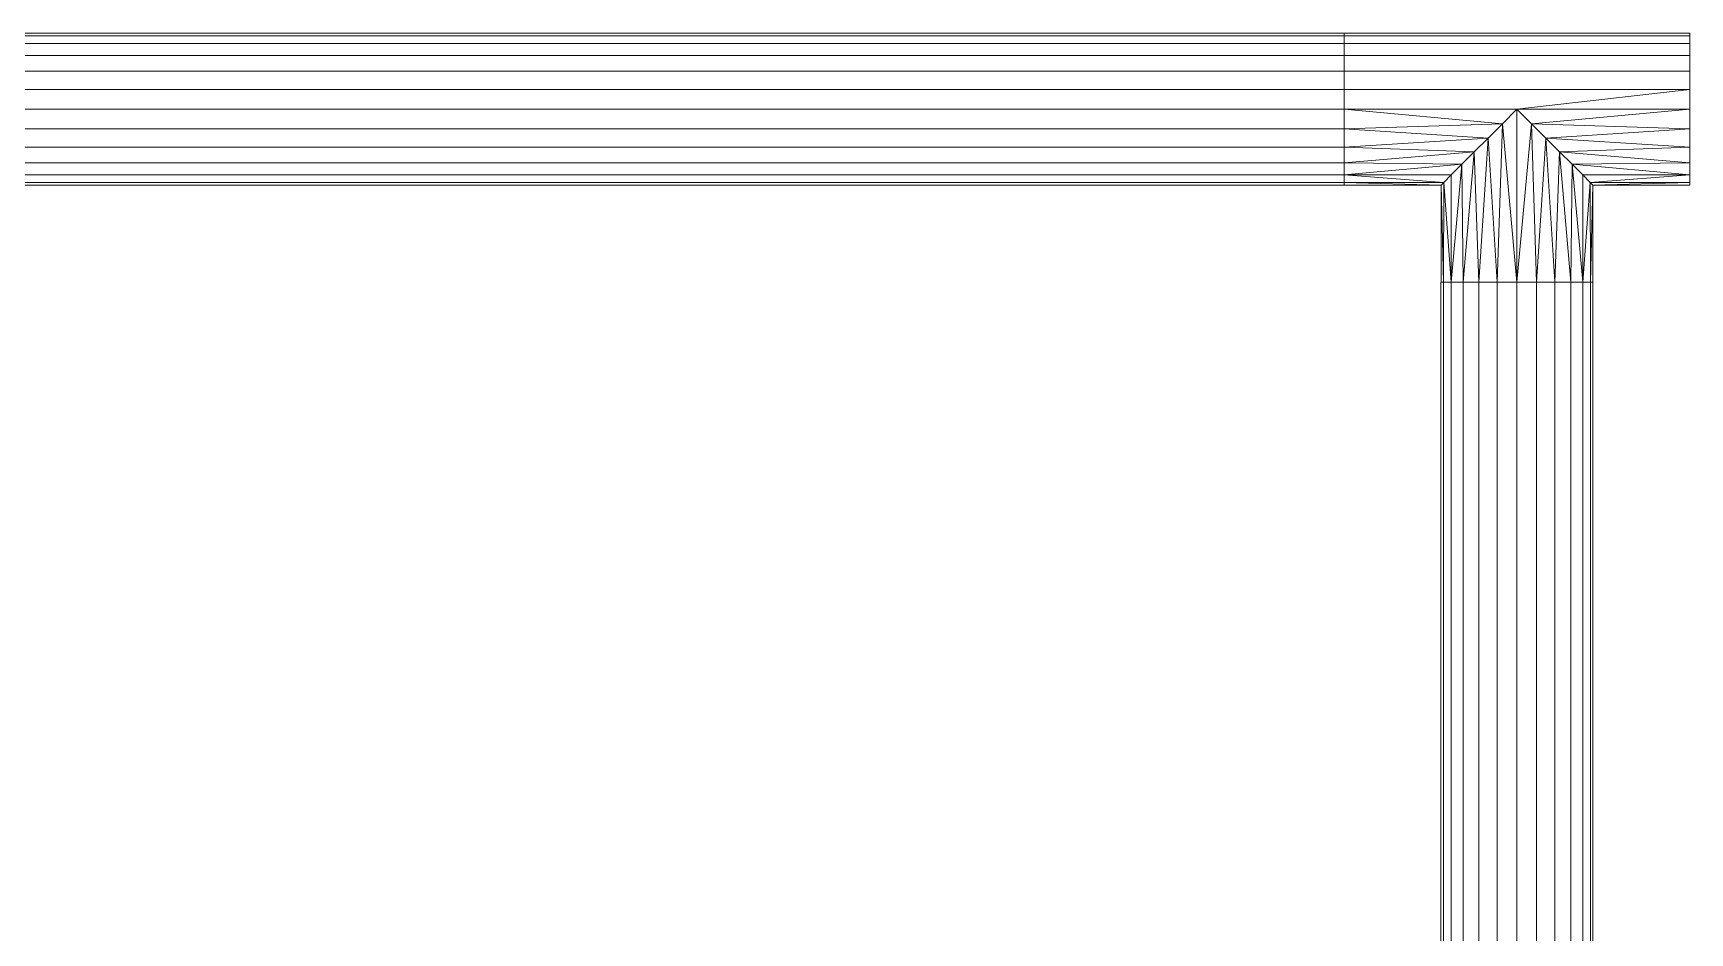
# Model space of a CAD drawing. Header units: inches. Extents: x -3325 to -59, y 5 to 733.
# Drawn here: x -1121.46 to -1107.13, y 378.51 to 386.29 of the extents above; entities that cross this region are included whole.
import ezdxf

# ---------------------------------------------------------------- set-up
doc = ezdxf.new("R2010")
doc.units = ezdxf.units.IN
doc.header["$MEASUREMENT"] = 0
doc.layers.add('P-PIPE', color=10, linetype='Continuous', lineweight=9)

# ---------------------------------------------------------------- blocks, each defined once
blk = doc.blocks.new('Tee - Welded - Generic - Standard-1086689-06 - Fifth Level')
at = {"layer": 'P-PIPE'}
mesh = blk.add_polyface(dxfattribs=at)
corners = [(-1.496, -0.657), (-1.496, -0.635, 0.17), (-1.496, -0.569, 0.329), (-1.496, -0.465, 0.465), (-1.496, -0.329, 0.569), (-1.496, -0.17, 0.635), (-1.496, 0, 0.657), (-1.496, 0.17, 0.635), (-1.496, 0.329, 0.569), (-1.496, 0.465, 0.465), (-1.496, 0.569, 0.329), (-1.496, 0.635, 0.17), (-1.496, 0.657), (-1.496, 0.635, -0.17), (-1.496, 0.569, -0.329), (-1.496, 0.465, -0.465), (-1.496, 0.329, -0.569), (-1.496, 0.17, -0.635), (-1.496, 0, -0.657), (-1.496, -0.17, -0.635), (-1.496, -0.329, -0.569), (-1.496, -0.465, -0.465), (-1.496, -0.569, -0.329), (-1.496, -0.635, -0.17)]
mesh.append_faces([[corners[k] for k in face] for face in [(20, 17, 18, 19)]], dxfattribs={"vtx0": -1})
mesh.append_faces([[corners[k] for k in face] for face in [(23, 17, 20), (11, 23, 8, 10)]], dxfattribs={"vtx0": -1, "vtx1": -1, "vtx2": -1})
mesh.append_faces([[corners[k] for k in face] for face in [(17, 23, 11, 14)]], dxfattribs={"vtx0": -1, "vtx1": -1, "vtx2": -1, "vtx3": -1})
mesh.append_faces([[corners[k] for k in face] for face in [(16, 17, 14, 15), (9, 10, 8)]], dxfattribs={"vtx1": -1})
mesh.append_faces([[corners[k] for k in face] for face in [(7, 8, 3, 6)]], dxfattribs={"vtx1": -1, "vtx2": -1})
mesh.append_faces([[corners[k] for k in face] for face in [(23, 0, 3, 8)]], dxfattribs={"vtx1": -1, "vtx2": -1, "vtx3": -1})
mesh.append_faces([[corners[k] for k in face] for face in [(12, 13, 14, 11)]], dxfattribs={"vtx2": -1})
mesh.append_faces([[corners[k] for k in face] for face in [(20, 21, 22, 23), (0, 1, 2, 3), (3, 4, 5, 6)]], dxfattribs={"vtx3": -1})
mesh = blk.add_polyface(dxfattribs=at)
corners = [(-1.496, 0.657), (-1.496, 0.635, 0.17), (-1.496, 0.569, 0.329), (-1.496, 0.465, 0.465), (-1.496, 0.329, 0.569), (-1.496, 0.17, 0.635), (-1.496, 0, 0.657), (-1.496, -0.17, 0.635), (-1.496, -0.329, 0.569), (-1.496, -0.465, 0.465), (-1.496, -0.569, 0.329), (-1.496, -0.635, 0.17), (-1.496, -0.657), (-0.657, -0.657), (-0.634, -0.634, 0.175), (-0.569, -0.569, 0.329), (-0.477, -0.477, 0.452), (-0.369, -0.369, 0.545), (-0.25, -0.25, 0.608), (-0.126, -0.126, 0.645), (0, 0, 0.657), (0.126, -0.126, 0.645), (0.25, -0.25, 0.608), (0.369, -0.369, 0.545), (0.477, -0.477, 0.452), (0.569, -0.569, 0.329), (0.634, -0.634, 0.175), (0.657, -0.657), (1.496, -0.657), (1.496, -0.635, 0.17), (1.496, -0.569, 0.329), (1.496, -0.465, 0.465), (1.496, -0.329, 0.569), (1.496, -0.17, 0.635), (1.496, 0, 0.657), (1.496, 0.17, 0.635), (1.496, 0.329, 0.569), (1.496, 0.465, 0.465), (1.496, 0.569, 0.329), (1.496, 0.635, 0.17), (1.496, 0.657)]
mesh.append_faces([[corners[k] for k in face] for face in [(13, 11, 12)]], dxfattribs={"vtx0": -1})
mesh.append_faces([[corners[k] for k in face] for face in [(27, 29, 26), (25, 30, 24), (11, 14, 10), (9, 17, 8), (16, 10, 15), (23, 32, 22), (21, 34, 20), (22, 33, 21), (33, 22, 32), (19, 7, 18), (7, 19, 6)]], dxfattribs={"vtx0": -1, "vtx1": -1})
mesh.append_faces([[corners[k] for k in face] for face in [(30, 25, 26), (24, 30, 31), (8, 17, 18), (21, 33, 34), (18, 7, 8), (20, 5, 6)]], dxfattribs={"vtx0": -1, "vtx2": -1})
mesh.append_faces([[corners[k] for k in face] for face in [(20, 34, 35, 5)]], dxfattribs={"vtx0": -1, "vtx2": -1, "vtx3": -1})
mesh.append_faces([[corners[k] for k in face] for face in [(28, 29, 27)]], dxfattribs={"vtx1": -1})
mesh.append_faces([[corners[k] for k in face] for face in [(29, 30, 26), (31, 32, 23), (23, 24, 31), (13, 14, 11), (14, 15, 10), (16, 17, 9), (9, 10, 16), (19, 20, 6)]], dxfattribs={"vtx1": -1, "vtx2": -1})
mesh.append_faces([[corners[k] for k in face] for face in [(38, 39, 1, 2), (36, 37, 3, 4), (37, 38, 2, 3), (35, 36, 4, 5)]], dxfattribs={"vtx1": -1, "vtx3": -1})
mesh.append_faces([[corners[k] for k in face] for face in [(39, 40, 0, 1)]], dxfattribs={"vtx3": -1})
mesh = blk.add_polyface(dxfattribs=at)
corners = [(-1.496, -0.657), (-1.496, -0.635, -0.17), (-1.496, -0.569, -0.329), (-1.496, -0.465, -0.465), (-1.496, -0.329, -0.569), (-1.496, -0.17, -0.635), (-1.496, 0, -0.657), (-1.496, 0.17, -0.635), (-1.496, 0.329, -0.569), (-1.496, 0.465, -0.465), (-1.496, 0.569, -0.329), (-1.496, 0.635, -0.17), (-1.496, 0.657), (1.496, 0.657), (1.496, 0.635, -0.17), (1.496, 0.569, -0.329), (1.496, 0.465, -0.465), (1.496, 0.329, -0.569), (1.496, 0.17, -0.635), (1.496, 0, -0.657), (1.496, -0.17, -0.635), (1.496, -0.329, -0.569), (1.496, -0.465, -0.465), (1.496, -0.569, -0.329), (1.496, -0.635, -0.17), (1.496, -0.657), (0.657, -0.657), (0.634, -0.634, -0.175), (0.569, -0.569, -0.329), (0.477, -0.477, -0.452), (0.369, -0.369, -0.545), (0.25, -0.25, -0.608), (0.126, -0.126, -0.645), (0, 0, -0.657), (-0.126, -0.126, -0.645), (-0.25, -0.25, -0.608), (-0.369, -0.369, -0.545), (-0.477, -0.477, -0.452), (-0.569, -0.569, -0.329), (-0.634, -0.634, -0.175), (-0.657, -0.657)]
mesh.append_faces([[corners[k] for k in face] for face in [(1, 40, 0)]], dxfattribs={"vtx0": -1})
mesh.append_faces([[corners[k] for k in face] for face in [(33, 19, 32), (6, 34, 5), (32, 20, 31), (24, 27, 23), (27, 24, 26), (36, 4, 35), (3, 37, 2), (38, 2, 37), (21, 31, 20)]], dxfattribs={"vtx0": -1, "vtx1": -1})
mesh.append_faces([[corners[k] for k in face] for face in [(35, 4, 5), (6, 33, 34), (23, 28, 29), (29, 22, 23), (21, 30, 31), (23, 27, 28), (36, 3, 4), (3, 36, 37), (39, 1, 2)]], dxfattribs={"vtx0": -1, "vtx2": -1})
mesh.append_faces([[corners[k] for k in face] for face in [(13, 14, 11, 12)]], dxfattribs={"vtx1": -1})
mesh.append_faces([[corners[k] for k in face] for face in [(19, 20, 32), (34, 35, 5), (6, 7, 33), (21, 22, 30), (29, 30, 22), (39, 40, 1), (38, 39, 2)]], dxfattribs={"vtx1": -1, "vtx2": -1})
mesh.append_faces([[corners[k] for k in face] for face in [(18, 19, 33, 7)]], dxfattribs={"vtx1": -1, "vtx2": -1, "vtx3": -1})
mesh.append_faces([[corners[k] for k in face] for face in [(15, 16, 9, 10), (14, 15, 10, 11), (16, 17, 8, 9), (17, 18, 7, 8)]], dxfattribs={"vtx1": -1, "vtx3": -1})
mesh.append_faces([[corners[k] for k in face] for face in [(24, 25, 26)]], dxfattribs={"vtx2": -1})
mesh = blk.add_polyface(dxfattribs=at)
corners = [(1.496, -0.657), (1.496, -0.635, -0.17), (1.496, -0.569, -0.329), (1.496, -0.465, -0.465), (1.496, -0.329, -0.569), (1.496, -0.17, -0.635), (1.496, 0, -0.657), (1.496, 0.17, -0.635), (1.496, 0.329, -0.569), (1.496, 0.465, -0.465), (1.496, 0.569, -0.329), (1.496, 0.635, -0.17), (1.496, 0.657), (1.496, 0.635, 0.17), (1.496, 0.569, 0.329), (1.496, 0.465, 0.465), (1.496, 0.329, 0.569), (1.496, 0.17, 0.635), (1.496, 0, 0.657), (1.496, -0.17, 0.635), (1.496, -0.329, 0.569), (1.496, -0.465, 0.465), (1.496, -0.569, 0.329), (1.496, -0.635, 0.17)]
mesh.append_faces([[corners[k] for k in face] for face in [(7, 5, 6), (10, 8, 9), (4, 2, 3), (16, 14, 15), (23, 21, 22)]], dxfattribs={"vtx0": -1})
mesh.append_faces([[corners[k] for k in face] for face in [(1, 5, 0)]], dxfattribs={"vtx0": -1, "vtx1": -1})
mesh.append_faces([[corners[k] for k in face] for face in [(5, 10, 11, 0), (23, 12, 13, 21)]], dxfattribs={"vtx0": -1, "vtx2": -1, "vtx3": -1})
mesh.append_faces([[corners[k] for k in face] for face in [(21, 16, 17, 18)]], dxfattribs={"vtx0": -1, "vtx3": -1})
mesh.append_faces([[corners[k] for k in face] for face in [(7, 8, 10, 5), (13, 14, 16, 21)]], dxfattribs={"vtx1": -1, "vtx2": -1, "vtx3": -1})
mesh.append_faces([[corners[k] for k in face] for face in [(4, 5, 1, 2), (23, 0, 11, 12)]], dxfattribs={"vtx1": -1, "vtx3": -1})
mesh.append_faces([[corners[k] for k in face] for face in [(19, 20, 21, 18)]], dxfattribs={"vtx2": -1})
mesh = blk.add_polyface(dxfattribs=at)
corners = [(-0.657, -1.496), (-0.635, -1.496, 0.17), (-0.569, -1.496, 0.329), (-0.465, -1.496, 0.465), (-0.329, -1.496, 0.569), (-0.17, -1.496, 0.635), (0, -1.496, 0.657), (0.17, -1.496, 0.635), (0.329, -1.496, 0.569), (0.465, -1.496, 0.465), (0.569, -1.496, 0.329), (0.635, -1.496, 0.17), (0.657, -1.496), (0.657, -0.657), (0.634, -0.634, 0.175), (0.569, -0.569, 0.329), (0.477, -0.477, 0.452), (0.369, -0.369, 0.545), (0.25, -0.25, 0.608), (0.126, -0.126, 0.645), (0, 0, 0.657), (-0.126, -0.126, 0.645), (-0.25, -0.25, 0.608), (-0.369, -0.369, 0.545), (-0.477, -0.477, 0.452), (-0.569, -0.569, 0.329), (-0.634, -0.634, 0.175), (-0.657, -0.657)]
mesh.append_faces([[corners[k] for k in face] for face in [(13, 11, 12)]], dxfattribs={"vtx0": -1})
mesh.append_faces([[corners[k] for k in face] for face in [(22, 5, 21), (24, 3, 23), (8, 18, 7), (17, 9, 16)]], dxfattribs={"vtx0": -1, "vtx1": -1})
mesh.append_faces([[corners[k] for k in face] for face in [(24, 2, 3), (26, 1, 2), (22, 4, 5), (6, 20, 21), (21, 5, 6), (19, 6, 7), (16, 9, 10), (17, 8, 9), (6, 19, 20)]], dxfattribs={"vtx0": -1, "vtx2": -1})
mesh.append_faces([[corners[k] for k in face] for face in [(26, 27, 1), (3, 4, 23), (25, 26, 2), (24, 25, 2), (22, 23, 4), (10, 11, 14), (18, 19, 7), (17, 18, 8), (13, 14, 11), (15, 16, 10), (14, 15, 10)]], dxfattribs={"vtx1": -1, "vtx2": -1})
mesh.append_faces([[corners[k] for k in face] for face in [(27, 0, 1)]], dxfattribs={"vtx2": -1})
mesh = blk.add_polyface(dxfattribs=at)
corners = [(0.657, -1.496), (0.635, -1.496, -0.17), (0.569, -1.496, -0.329), (0.465, -1.496, -0.465), (0.329, -1.496, -0.569), (0.17, -1.496, -0.635), (0, -1.496, -0.657), (-0.17, -1.496, -0.635), (-0.329, -1.496, -0.569), (-0.465, -1.496, -0.465), (-0.569, -1.496, -0.329), (-0.635, -1.496, -0.17), (-0.657, -1.496), (-0.657, -0.657), (-0.634, -0.634, -0.175), (-0.569, -0.569, -0.329), (-0.477, -0.477, -0.452), (-0.369, -0.369, -0.545), (-0.25, -0.25, -0.608), (-0.126, -0.126, -0.645), (0, 0, -0.657), (0.126, -0.126, -0.645), (0.25, -0.25, -0.608), (0.369, -0.369, -0.545), (0.477, -0.477, -0.452), (0.569, -0.569, -0.329), (0.634, -0.634, -0.175), (0.657, -0.657)]
mesh.append_faces([[corners[k] for k in face] for face in [(13, 11, 12)]], dxfattribs={"vtx0": -1})
mesh.append_faces([[corners[k] for k in face] for face in [(22, 5, 21), (24, 3, 23), (8, 18, 7), (17, 9, 16)]], dxfattribs={"vtx0": -1, "vtx1": -1})
mesh.append_faces([[corners[k] for k in face] for face in [(24, 2, 3), (26, 1, 2), (22, 4, 5), (6, 20, 21), (21, 5, 6), (19, 6, 7), (16, 9, 10), (17, 8, 9), (6, 19, 20)]], dxfattribs={"vtx0": -1, "vtx2": -1})
mesh.append_faces([[corners[k] for k in face] for face in [(0, 1, 27)]], dxfattribs={"vtx1": -1})
mesh.append_faces([[corners[k] for k in face] for face in [(26, 27, 1), (3, 4, 23), (25, 26, 2), (24, 25, 2), (22, 23, 4), (10, 11, 14), (18, 19, 7), (17, 18, 8), (13, 14, 11), (15, 16, 10), (14, 15, 10)]], dxfattribs={"vtx1": -1, "vtx2": -1})
mesh = blk.add_polyface(dxfattribs=at)
corners = [(-0.657, -1.496), (-0.635, -1.496, -0.17), (-0.569, -1.496, -0.329), (-0.465, -1.496, -0.465), (-0.329, -1.496, -0.569), (-0.17, -1.496, -0.635), (0, -1.496, -0.657), (0.17, -1.496, -0.635), (0.329, -1.496, -0.569), (0.465, -1.496, -0.465), (0.569, -1.496, -0.329), (0.635, -1.496, -0.17), (0.657, -1.496), (0.635, -1.496, 0.17), (0.569, -1.496, 0.329), (0.465, -1.496, 0.465), (0.329, -1.496, 0.569), (0.17, -1.496, 0.635), (0, -1.496, 0.657), (-0.17, -1.496, 0.635), (-0.329, -1.496, 0.569), (-0.465, -1.496, 0.465), (-0.569, -1.496, 0.329), (-0.635, -1.496, 0.17)]
mesh.append_faces([[corners[k] for k in face] for face in [(16, 14, 15), (13, 11, 12)]], dxfattribs={"vtx0": -1})
mesh.append_faces([[corners[k] for k in face] for face in [(0, 3, 11, 13)]], dxfattribs={"vtx0": -1, "vtx1": -1, "vtx2": -1, "vtx3": -1})
mesh.append_faces([[corners[k] for k in face] for face in [(16, 0, 13, 14), (21, 0, 16, 17)]], dxfattribs={"vtx0": -1, "vtx1": -1, "vtx3": -1})
mesh.append_faces([[corners[k] for k in face] for face in [(5, 8, 9, 11)]], dxfattribs={"vtx0": -1, "vtx2": -1, "vtx3": -1})
mesh.append_faces([[corners[k] for k in face] for face in [(17, 18, 21)]], dxfattribs={"vtx1": -1, "vtx2": -1})
mesh.append_faces([[corners[k] for k in face] for face in [(6, 7, 8, 5), (9, 10, 11), (22, 23, 0, 21), (19, 20, 21, 18)]], dxfattribs={"vtx2": -1})
mesh.append_faces([[corners[k] for k in face] for face in [(3, 4, 5, 11)]], dxfattribs={"vtx2": -1, "vtx3": -1})
mesh.append_faces([[corners[k] for k in face] for face in [(0, 1, 2, 3)]], dxfattribs={"vtx3": -1})

msp = doc.modelspace()

# ---------------------------------------------------------------- linework, layer by layer
at = {"layer": 'P-PIPE', "color": 1}
for p, q in [((-1163.295, 385.635, 1084), (-1110.121, 385.635, 1084)), ((-1163.295, 385.635, 1084), (-1110.121, 385.635, 1084)), ((-1107.129, 385.635, 1084), (-1110.121, 385.635, 1084)), ((-1108.625, 384.139, 1084), (-1108.625, 385.635, 1084)), ((-1108.625, 373.965, 1084), (-1108.625, 384.139, 1084)), ((-1108.625, 373.965, 1084), (-1108.625, 384.139, 1084))]:
    msp.add_line(p, q, dxfattribs=at)

# ---------------------------------------------------------------- block references
at = {"layer": 'P-PIPE', "color": 1, "extrusion": (0, 0, -1)}
msp.add_blockref('Tee - Welded - Generic - Standard-1086689-06 - Fifth Level', (1108.625, 385.635, -1084), dxfattribs=at)

# ---------------------------------------------------------------- meshes
at = {"layer": 'P-PIPE', "color": 1}
mesh = msp.add_polyface(dxfattribs=at)
corners = [(-1163.295, 386.293, 1084), (-1163.295, 386.27, 1084.17), (-1163.295, 386.204, 1084.329), (-1163.295, 386.1, 1084.465), (-1163.295, 385.964, 1084.569), (-1163.295, 385.805, 1084.635), (-1163.295, 385.635, 1084.657), (-1110.121, 385.635, 1084.657), (-1110.121, 385.805, 1084.635), (-1110.121, 385.964, 1084.569), (-1110.121, 386.1, 1084.465), (-1110.121, 386.204, 1084.329), (-1110.121, 386.27, 1084.17), (-1110.121, 386.293, 1084)]
mesh.append_faces([[corners[k] for k in face] for face in [(7, 8, 5, 6)]], dxfattribs={"vtx1": -1, "color": 1})
mesh.append_faces([[corners[k] for k in face] for face in [(8, 9, 4, 5), (3, 4, 9, 10), (11, 12, 1, 2), (2, 3, 10, 11)]], dxfattribs={"vtx1": -1, "vtx3": -1, "color": 1})
mesh.append_faces([[corners[k] for k in face] for face in [(12, 13, 0, 1)]], dxfattribs={"vtx3": -1, "color": 1})
mesh = msp.add_polyface(dxfattribs=at)
corners = [(-1163.295, 385.635, 1083.342), (-1163.295, 385.805, 1083.365), (-1163.295, 385.964, 1083.431), (-1163.295, 386.1, 1083.535), (-1163.295, 386.204, 1083.671), (-1163.295, 386.27, 1083.83), (-1163.295, 386.293, 1084), (-1110.121, 386.293, 1084), (-1110.121, 386.27, 1083.83), (-1110.121, 386.204, 1083.671), (-1110.121, 386.1, 1083.535), (-1110.121, 385.964, 1083.431), (-1110.121, 385.805, 1083.365), (-1110.121, 385.635, 1083.342)]
mesh.append_faces([[corners[k] for k in face] for face in [(7, 8, 5, 6)]], dxfattribs={"vtx1": -1, "color": 1})
mesh.append_faces([[corners[k] for k in face] for face in [(8, 9, 4, 5), (3, 4, 9, 10), (11, 12, 1, 2), (2, 3, 10, 11)]], dxfattribs={"vtx1": -1, "vtx3": -1, "color": 1})
mesh.append_faces([[corners[k] for k in face] for face in [(12, 13, 0, 1)]], dxfattribs={"vtx3": -1, "color": 1})
mesh = msp.add_polyface(dxfattribs=at)
corners = [(-1110.121, 384.978, 1084), (-1110.121, 385, 1083.83), (-1110.121, 385.066, 1083.671), (-1110.121, 385.17, 1083.535), (-1110.121, 385.306, 1083.431), (-1110.121, 385.465, 1083.365), (-1110.121, 385.635, 1083.342), (-1110.121, 385.805, 1083.365), (-1110.121, 385.964, 1083.431), (-1110.121, 386.1, 1083.535), (-1110.121, 386.204, 1083.671), (-1110.121, 386.27, 1083.83), (-1110.121, 386.293, 1084), (-1110.121, 386.27, 1084.17), (-1110.121, 386.204, 1084.329), (-1110.121, 386.1, 1084.465), (-1110.121, 385.964, 1084.569), (-1110.121, 385.805, 1084.635), (-1110.121, 385.635, 1084.657), (-1110.121, 385.465, 1084.635), (-1110.121, 385.306, 1084.569), (-1110.121, 385.17, 1084.465), (-1110.121, 385.066, 1084.329), (-1110.121, 385, 1084.17)]
mesh.append_faces([[corners[k] for k in face] for face in [(23, 21, 22)]], dxfattribs={"vtx0": -1, "color": 1})
mesh.append_faces([[corners[k] for k in face] for face in [(5, 9, 3, 4), (11, 13, 9, 10)]], dxfattribs={"vtx0": -1, "vtx1": -1, "color": 1})
mesh.append_faces([[corners[k] for k in face] for face in [(13, 16, 21)]], dxfattribs={"vtx0": -1, "vtx1": -1, "vtx2": -1, "color": 1})
mesh.append_faces([[corners[k] for k in face] for face in [(21, 3, 9, 13)]], dxfattribs={"vtx0": -1, "vtx1": -1, "vtx2": -1, "vtx3": -1, "color": 1})
mesh.append_faces([[corners[k] for k in face] for face in [(12, 13, 11)]], dxfattribs={"vtx1": -1, "color": 1})
mesh.append_faces([[corners[k] for k in face] for face in [(7, 8, 9), (17, 18, 19, 16), (14, 15, 16, 13)]], dxfattribs={"vtx2": -1, "color": 1})
mesh.append_faces([[corners[k] for k in face] for face in [(1, 2, 3, 21), (23, 0, 1, 21), (19, 20, 21, 16), (5, 6, 7, 9)]], dxfattribs={"vtx2": -1, "vtx3": -1, "color": 1})
mesh = msp.add_polyface(dxfattribs=at)
corners = [(-1163.295, 385.635, 1084.657), (-1163.295, 385.465, 1084.635), (-1163.295, 385.306, 1084.569), (-1163.295, 385.17, 1084.465), (-1163.295, 385.066, 1084.329), (-1163.295, 385, 1084.17), (-1163.295, 384.978, 1084), (-1110.121, 384.978, 1084), (-1110.121, 385, 1084.17), (-1110.121, 385.066, 1084.329), (-1110.121, 385.17, 1084.465), (-1110.121, 385.306, 1084.569), (-1110.121, 385.465, 1084.635), (-1110.121, 385.635, 1084.657)]
mesh.append_faces([[corners[k] for k in face] for face in [(8, 9, 4, 5), (3, 4, 9, 10), (11, 12, 1, 2), (2, 3, 10, 11)]], dxfattribs={"vtx1": -1, "vtx3": -1, "color": 1})
mesh.append_faces([[corners[k] for k in face] for face in [(6, 7, 8, 5)]], dxfattribs={"vtx2": -1, "color": 1})
mesh.append_faces([[corners[k] for k in face] for face in [(12, 13, 0, 1)]], dxfattribs={"vtx3": -1, "color": 1})
mesh = msp.add_polyface(dxfattribs=at)
corners = [(-1163.295, 384.978, 1084), (-1163.295, 385, 1083.83), (-1163.295, 385.066, 1083.671), (-1163.295, 385.17, 1083.535), (-1163.295, 385.306, 1083.431), (-1163.295, 385.465, 1083.365), (-1163.295, 385.635, 1083.342), (-1110.121, 385.635, 1083.342), (-1110.121, 385.465, 1083.365), (-1110.121, 385.306, 1083.431), (-1110.121, 385.17, 1083.535), (-1110.121, 385.066, 1083.671), (-1110.121, 385, 1083.83), (-1110.121, 384.978, 1084)]
mesh.append_faces([[corners[k] for k in face] for face in [(7, 8, 5, 6)]], dxfattribs={"vtx1": -1, "color": 1})
mesh.append_faces([[corners[k] for k in face] for face in [(8, 9, 4, 5), (3, 4, 9, 10), (11, 12, 1, 2), (2, 3, 10, 11)]], dxfattribs={"vtx1": -1, "vtx3": -1, "color": 1})
mesh.append_faces([[corners[k] for k in face] for face in [(12, 13, 0, 1)]], dxfattribs={"vtx3": -1, "color": 1})
mesh = msp.add_polyface(dxfattribs=at)
corners = [(-1107.968, 384.139, 1084), (-1107.99, 384.139, 1083.83), (-1108.056, 384.139, 1083.671), (-1108.16, 384.139, 1083.535), (-1108.296, 384.139, 1083.431), (-1108.455, 384.139, 1083.365), (-1108.625, 384.139, 1083.342), (-1108.795, 384.139, 1083.365), (-1108.954, 384.139, 1083.431), (-1109.09, 384.139, 1083.535), (-1109.194, 384.139, 1083.671), (-1109.26, 384.139, 1083.83), (-1109.283, 384.139, 1084), (-1109.26, 384.139, 1084.17), (-1109.194, 384.139, 1084.329), (-1109.09, 384.139, 1084.465), (-1108.954, 384.139, 1084.569), (-1108.795, 384.139, 1084.635), (-1108.625, 384.139, 1084.657), (-1108.455, 384.139, 1084.635), (-1108.296, 384.139, 1084.569), (-1108.16, 384.139, 1084.465), (-1108.056, 384.139, 1084.329), (-1107.99, 384.139, 1084.17)]
mesh.append_faces([[corners[k] for k in face] for face in [(4, 2, 3)]], dxfattribs={"vtx0": -1, "color": 1})
mesh.append_faces([[corners[k] for k in face] for face in [(14, 20, 2)]], dxfattribs={"vtx0": -1, "vtx1": -1, "vtx2": -1, "color": 1})
mesh.append_faces([[corners[k] for k in face] for face in [(20, 16, 17)]], dxfattribs={"vtx0": -1, "vtx2": -1, "color": 1})
mesh.append_faces([[corners[k] for k in face] for face in [(7, 8, 5, 6), (1, 2, 23, 0)]], dxfattribs={"vtx1": -1, "color": 1})
mesh.append_faces([[corners[k] for k in face] for face in [(22, 23, 2)]], dxfattribs={"vtx1": -1, "vtx2": -1, "color": 1})
mesh.append_faces([[corners[k] for k in face] for face in [(10, 11, 14, 2), (4, 5, 8, 2)]], dxfattribs={"vtx1": -1, "vtx2": -1, "vtx3": -1, "color": 1})
mesh.append_faces([[corners[k] for k in face] for face in [(8, 9, 10, 2), (14, 15, 16, 20), (20, 21, 22, 2)]], dxfattribs={"vtx2": -1, "vtx3": -1, "color": 1})
mesh.append_faces([[corners[k] for k in face] for face in [(11, 12, 13, 14), (17, 18, 19, 20)]], dxfattribs={"vtx3": -1, "color": 1})
mesh = msp.add_polyface(dxfattribs=at)
corners = [(-1109.283, 373.965, 1084), (-1109.26, 373.965, 1084.17), (-1109.194, 373.965, 1084.329), (-1109.09, 373.965, 1084.465), (-1108.954, 373.965, 1084.569), (-1108.795, 373.965, 1084.635), (-1108.625, 373.965, 1084.657), (-1108.625, 384.139, 1084.657), (-1108.795, 384.139, 1084.635), (-1108.954, 384.139, 1084.569), (-1109.09, 384.139, 1084.465), (-1109.194, 384.139, 1084.329), (-1109.26, 384.139, 1084.17), (-1109.283, 384.139, 1084)]
mesh.append_faces([[corners[k] for k in face] for face in [(7, 8, 5, 6)]], dxfattribs={"vtx1": -1, "color": 1})
mesh.append_faces([[corners[k] for k in face] for face in [(8, 9, 4, 5), (3, 4, 9, 10), (11, 12, 1, 2), (2, 3, 10, 11)]], dxfattribs={"vtx1": -1, "vtx3": -1, "color": 1})
mesh.append_faces([[corners[k] for k in face] for face in [(12, 13, 0, 1)]], dxfattribs={"vtx3": -1, "color": 1})
mesh = msp.add_polyface(dxfattribs=at)
corners = [(-1108.625, 373.965, 1083.342), (-1108.795, 373.965, 1083.365), (-1108.954, 373.965, 1083.431), (-1109.09, 373.965, 1083.535), (-1109.194, 373.965, 1083.671), (-1109.26, 373.965, 1083.83), (-1109.283, 373.965, 1084), (-1109.283, 384.139, 1084), (-1109.26, 384.139, 1083.83), (-1109.194, 384.139, 1083.671), (-1109.09, 384.139, 1083.535), (-1108.954, 384.139, 1083.431), (-1108.795, 384.139, 1083.365), (-1108.625, 384.139, 1083.342)]
mesh.append_faces([[corners[k] for k in face] for face in [(7, 8, 5, 6)]], dxfattribs={"vtx1": -1, "color": 1})
mesh.append_faces([[corners[k] for k in face] for face in [(8, 9, 4, 5), (3, 4, 9, 10), (11, 12, 1, 2), (2, 3, 10, 11)]], dxfattribs={"vtx1": -1, "vtx3": -1, "color": 1})
mesh.append_faces([[corners[k] for k in face] for face in [(12, 13, 0, 1)]], dxfattribs={"vtx3": -1, "color": 1})
mesh = msp.add_polyface(dxfattribs=at)
corners = [(-1108.625, 373.965, 1084.657), (-1108.455, 373.965, 1084.635), (-1108.296, 373.965, 1084.569), (-1108.16, 373.965, 1084.465), (-1108.056, 373.965, 1084.329), (-1107.99, 373.965, 1084.17), (-1107.968, 373.965, 1084), (-1107.968, 384.139, 1084), (-1107.99, 384.139, 1084.17), (-1108.056, 384.139, 1084.329), (-1108.16, 384.139, 1084.465), (-1108.296, 384.139, 1084.569), (-1108.455, 384.139, 1084.635), (-1108.625, 384.139, 1084.657)]
mesh.append_faces([[corners[k] for k in face] for face in [(8, 9, 4, 5), (3, 4, 9, 10), (11, 12, 1, 2), (2, 3, 10, 11)]], dxfattribs={"vtx1": -1, "vtx3": -1, "color": 1})
mesh.append_faces([[corners[k] for k in face] for face in [(6, 7, 8, 5)]], dxfattribs={"vtx2": -1, "color": 1})
mesh.append_faces([[corners[k] for k in face] for face in [(12, 13, 0, 1)]], dxfattribs={"vtx3": -1, "color": 1})
mesh = msp.add_polyface(dxfattribs=at)
corners = [(-1107.968, 373.965, 1084), (-1107.99, 373.965, 1083.83), (-1108.056, 373.965, 1083.671), (-1108.16, 373.965, 1083.535), (-1108.296, 373.965, 1083.431), (-1108.455, 373.965, 1083.365), (-1108.625, 373.965, 1083.342), (-1108.625, 384.139, 1083.342), (-1108.455, 384.139, 1083.365), (-1108.296, 384.139, 1083.431), (-1108.16, 384.139, 1083.535), (-1108.056, 384.139, 1083.671), (-1107.99, 384.139, 1083.83), (-1107.968, 384.139, 1084)]
mesh.append_faces([[corners[k] for k in face] for face in [(7, 8, 5, 6)]], dxfattribs={"vtx1": -1, "color": 1})
mesh.append_faces([[corners[k] for k in face] for face in [(8, 9, 4, 5), (3, 4, 9, 10), (11, 12, 1, 2), (2, 3, 10, 11)]], dxfattribs={"vtx1": -1, "vtx3": -1, "color": 1})
mesh.append_faces([[corners[k] for k in face] for face in [(12, 13, 0, 1)]], dxfattribs={"vtx3": -1, "color": 1})

doc.saveas('drawing.dxf')
